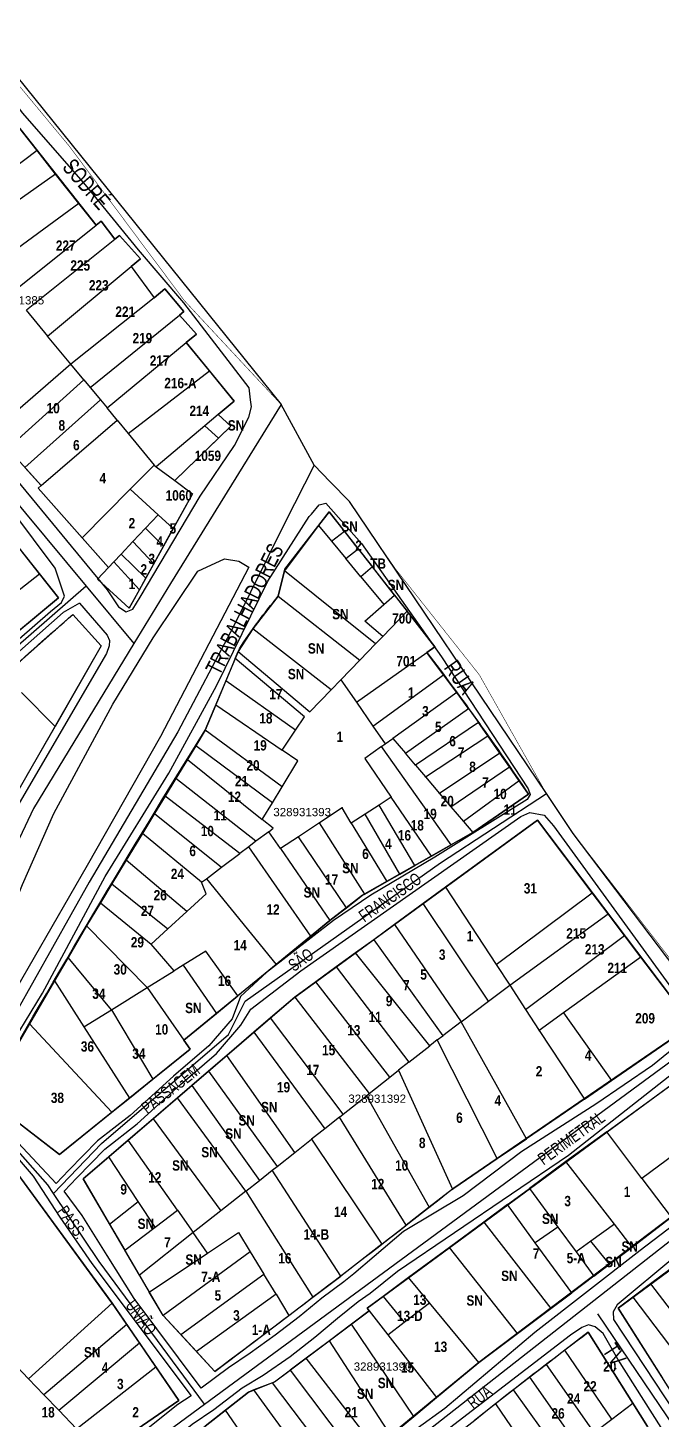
# Model space of a CAD drawing. Extents: x 206155 to 208014, y 4847439 to 4850017.
# Drawn here: x 207451.5 to 207605.1, y 4849155.4 to 4849492.7 of the extents above; entities that cross this region are included whole.
import ezdxf
from ezdxf.enums import TextEntityAlignment as Align

# ---------------------------------------------------------------- set-up
doc = ezdxf.new("R2010")
doc.units = 0
doc.header["$LTSCALE"] = 1.5
doc.header["$MEASUREMENT"] = 0
for name, color, linetype in [('CD-MALHA-LOTES', 40, 'CONTINUOUS'), ('CD_TXT_QUADRA', 7, 'CONTINUOUS'), ('LM-LIM-SETOR-FISCAL', 7, 'CONTINUOUS'), ('RU-QUADRAS', 6, 'CONTINUOUS'), ('SV-EIXO-ROD-ESTR', 7, 'CONTINUOUS'), ('SV-EIXO-RUA-N-PAV', 6, 'CONTINUOUS'), ('SV-EST-M-N-PAV', 20, 'CONTINUOUS'), ('SV-RUA-NAO-PAV-S-GUIA-C-GUIA', 7, 'CONTINUOUS'), ('SV-TXT-EST-M-N-PAV', 20, 'CONTINUOUS'), ('SV-TXT-RUA-N-PAV-S-GUIA-C-GUIA', 7, 'CONTINUOUS'), ('Th_NmrPort', 7, 'CONTINUOUS')]:
    doc.layers.add(name, color=color, linetype=linetype)
doc.styles.add('ARIAL', font='ARIAL.TTF')
doc.styles.get("Standard").update_dxf_attribs({"font": 'swisscbo.ttf'})
doc.linetypes.add('Limite', pattern='A,20,-3,[130,ltypeshp.shx,S=6.35,R=0,X=0,Y=0],-3,20', length=46)

msp = doc.modelspace()

# ---------------------------------------------------------------- linework, layer by layer
at = {"layer": 'CD-MALHA-LOTES', "linetype": 'Continuous'}
for p, q in [((207453.73, 4849462.99), (207449.52, 4849468.31)), ((207453.73, 4849462.99), (207431.28, 4849446.09)), ((207458.23, 4849457.3), (207453.73, 4849462.99)), ((207458.23, 4849457.3), (207414.94, 4849426.73)), ((207463.86, 4849450.19), (207458.23, 4849457.3)), ((207463.86, 4849450.19), (207442.55, 4849434.54)), ((207468.06, 4849444.89), (207463.86, 4849450.19)), ((207447.75, 4849428.62), (207468.06, 4849444.89)), ((207469.26, 4849445.85), (207468.06, 4849444.89)), ((207472.61, 4849441.52), (207469.26, 4849445.85)), ((207451.2, 4849424.36), (207472.61, 4849441.52)), ((207473.72, 4849442.41), (207472.61, 4849441.52)), ((207478.79, 4849436.73), (207473.72, 4849442.41)), ((207456.28, 4849417.98), (207476.59, 4849434.87)), ((207476.59, 4849434.87), (207478.79, 4849436.73)), ((207476.59, 4849434.87), (207482.14, 4849427.29)), ((207482.14, 4849427.29), (207461.93, 4849411.16)), ((207484.68, 4849429.43), (207482.14, 4849427.29)), ((207489.34, 4849423.95), (207484.68, 4849429.43)), ((207451.07, 4849424.26), (207456.28, 4849417.98)), ((207488.31, 4849423.11), (207489.34, 4849423.95)), ((207466.6, 4849405.53), (207488.31, 4849423.11)), ((207492.39, 4849418.48), (207488.31, 4849423.11)), ((207461.93, 4849411.16), (207456.28, 4849417.98)), ((207489.9, 4849416.43), (207492.39, 4849418.48)), ((207470.7, 4849400.59), (207489.9, 4849416.43)), ((207495.53, 4849409.57), (207489.9, 4849416.43)), ((207461.93, 4849411.16), (207442.99, 4849394.8)), ((207465.04, 4849407.42), (207461.93, 4849411.16)), ((207446.63, 4849390.77), (207465.04, 4849407.42)), ((207465.04, 4849407.42), (207466.6, 4849405.53)), ((207475.82, 4849394.42), (207495.53, 4849409.57)), ((207501.52, 4849402.26), (207495.53, 4849409.57)), ((207466.6, 4849405.53), (207469.08, 4849402.55)), ((207450.79, 4849386.17), (207469.08, 4849402.55)), ((207469.08, 4849402.55), (207470.7, 4849400.59)), ((207473.18, 4849397.6), (207470.7, 4849400.59)), ((207497.68, 4849399.02), (207501.52, 4849402.26)), ((207454.77, 4849381.76), (207473.18, 4849397.6)), ((207473.18, 4849397.6), (207475.82, 4849394.42)), ((207497.68, 4849399.02), (207494.38, 4849396.24)), ((207500.71, 4849396.17), (207497.68, 4849399.02)), ((207475.82, 4849394.42), (207482.14, 4849386.74)), ((207494.38, 4849396.24), (207482.61, 4849386.31)), ((207487.11, 4849382.98), (207497.7, 4849393.25)), ((207497.7, 4849393.25), (207494.38, 4849396.24)), ((207497.7, 4849393.25), (207500.71, 4849396.17)), ((207476.32, 4849380.85), (207482.14, 4849386.74)), ((207482.14, 4849386.74), (207482.61, 4849386.31)), ((207482.61, 4849386.31), (207487.11, 4849382.98)), ((207450.79, 4849386.17), (207454.77, 4849381.76)), ((207487.11, 4849382.98), (207491.45, 4849379.77)), ((207454.02, 4849381.11), (207454.77, 4849381.76)), ((207464.66, 4849369.08), (207454.02, 4849381.11)), ((207476.32, 4849380.85), (207464.66, 4849369.08)), ((207483.07, 4849374.7), (207476.32, 4849380.85)), ((207491.45, 4849379.77), (207486.77, 4849371.33)), ((207483.07, 4849374.7), (207480, 4849371.44)), ((207486.77, 4849371.33), (207483.07, 4849374.7)), ((207524.58, 4849375.43), (207522.01, 4849372.11)), ((207528.3, 4849370.67), (207524.58, 4849375.43)), ((207480, 4849371.44), (207476.95, 4849368.18)), ((207480, 4849371.44), (207484.4, 4849367.05)), ((207484.4, 4849367.05), (207486.77, 4849371.33)), ((207522.01, 4849372.11), (207513.69, 4849361.1)), ((207522.01, 4849372.11), (207525.13, 4849368.31)), ((207525.13, 4849368.31), (207528.3, 4849370.67)), ((207531.61, 4849366.43), (207528.3, 4849370.67)), ((207454.33, 4849360.33), (207449.55, 4849366.39)), ((207464.66, 4849369.08), (207471.03, 4849361.87)), ((207476.95, 4849368.18), (207474.12, 4849365.17)), ((207476.95, 4849368.18), (207482.02, 4849362.77)), ((207482.02, 4849362.77), (207484.4, 4849367.05)), ((207525.13, 4849368.31), (207528.62, 4849364.05)), ((207528.62, 4849364.05), (207531.61, 4849366.43)), ((207531.61, 4849366.43), (207535.05, 4849362.03)), ((207471.03, 4849361.87), (207472.33, 4849363.26)), ((207474.12, 4849365.17), (207472.33, 4849363.26)), ((207472.33, 4849363.26), (207478.56, 4849356.52)), ((207474.12, 4849365.17), (207480.12, 4849359.34)), ((207480.12, 4849359.34), (207482.02, 4849362.77)), ((207532.22, 4849359.67), (207528.62, 4849364.05)), ((207435.05, 4849345.24), (207454.33, 4849360.33)), ((207458.9, 4849354.56), (207454.33, 4849360.33)), ((207471.03, 4849361.87), (207468.39, 4849359.06)), ((207478.56, 4849356.52), (207480.12, 4849359.34)), ((207513.69, 4849361.1), (207512.19, 4849354.94)), ((207535.81, 4849343.38), (207513.69, 4849361.1)), ((207535.05, 4849362.03), (207532.22, 4849359.67)), ((207532.22, 4849359.67), (207537.78, 4849352.9)), ((207540.39, 4849355.2), (207535.05, 4849362.03)), ((207468.39, 4849359.06), (207476.08, 4849352.05)), ((207476.08, 4849352.05), (207478.56, 4849356.52)), ((207441.16, 4849339.77), (207458.9, 4849354.56)), ((207512.19, 4849354.94), (207506.07, 4849347.01)), ((207512.19, 4849354.94), (207531.98, 4849339.41)), ((207533.2, 4849348.86), (207537.78, 4849352.9)), ((207537.78, 4849352.9), (207540.39, 4849355.2)), ((207540.39, 4849355.2), (207543.45, 4849351.28)), ((207445.85, 4849335.82), (207462.44, 4849350.52)), ((207462.44, 4849350.52), (207469.3, 4849342.87)), ((207543.45, 4849351.28), (207537.54, 4849345.17)), ((207550.2, 4849342.64), (207543.45, 4849351.28)), ((207506.07, 4849347.01), (207502.51, 4849341.54)), ((207525.07, 4849332.26), (207506.07, 4849347.01)), ((207537.54, 4849345.17), (207533.2, 4849348.86)), ((207469.3, 4849342.87), (207458.09, 4849323.33)), ((207531.98, 4849339.41), (207535.81, 4849343.38)), ((207535.81, 4849343.38), (207537.54, 4849345.17)), ((207548.25, 4849341.27), (207550.2, 4849342.64)), ((207501.79, 4849339.83), (207499.52, 4849334.42)), ((207501.79, 4849339.83), (207502.51, 4849341.54)), ((207518.57, 4849325.72), (207501.79, 4849339.83)), ((207502.51, 4849341.54), (207519.87, 4849326.88)), ((207527.38, 4849334.66), (207531.98, 4849339.41)), ((207531.15, 4849329.23), (207548.25, 4849341.27)), ((207552.24, 4849335.91), (207548.25, 4849341.27)), ((207535.18, 4849323.43), (207552.24, 4849335.91)), ((207555.48, 4849331.58), (207552.24, 4849335.91)), ((207499.52, 4849334.42), (207497.07, 4849328.6)), ((207516.42, 4849322.47), (207499.52, 4849334.42)), ((207525.07, 4849332.26), (207527.38, 4849334.66)), ((207527.38, 4849334.66), (207531.15, 4849329.23)), ((207458.09, 4849323.33), (207449.99, 4849331.6)), ((207519.87, 4849326.88), (207525.07, 4849332.26)), ((207531.15, 4849329.23), (207535.18, 4849323.43)), ((207555.48, 4849331.58), (207539.99, 4849320.47)), ((207558.29, 4849327.81), (207555.48, 4849331.58)), ((207497.07, 4849328.6), (207494.49, 4849322.43)), ((207497.07, 4849328.6), (207513.2, 4849317.6)), ((207516.42, 4849322.47), (207518.57, 4849325.72)), ((207543.04, 4849316.87), (207558.36, 4849327.71)), ((207558.36, 4849327.71), (207558.29, 4849327.81)), ((207558.36, 4849327.71), (207560.74, 4849324.3)), ((207451.11, 4849311.16), (207458.09, 4849323.33)), ((207494.49, 4849322.43), (207492.19, 4849318.66)), ((207513.17, 4849308.75), (207494.49, 4849322.43)), ((207513.2, 4849317.6), (207516.42, 4849322.47)), ((207535.18, 4849323.43), (207538.15, 4849319.15)), ((207560.74, 4849324.3), (207545.51, 4849313.96)), ((207563, 4849321.08), (207560.74, 4849324.3)), ((207537.25, 4849318.51), (207538.15, 4849319.15)), ((207538.15, 4849319.15), (207539.99, 4849320.47)), ((207539.99, 4849320.47), (207543.04, 4849316.87)), ((207547.89, 4849311.15), (207563, 4849321.08)), ((207565.95, 4849316.86), (207563, 4849321.08)), ((207492.19, 4849318.66), (207490.18, 4849315.35)), ((207510.81, 4849304.88), (207492.19, 4849318.66)), ((207516.98, 4849315.02), (207513.2, 4849317.6)), ((207537.25, 4849318.51), (207533.2, 4849315.6)), ((207533.2, 4849315.6), (207539.61, 4849306.19)), ((207554.16, 4849294.64), (207537.25, 4849318.51)), ((207545.51, 4849313.96), (207543.04, 4849316.87)), ((207565.95, 4849316.86), (207551.34, 4849307.09)), ((207568.27, 4849313.54), (207565.95, 4849316.86)), ((207490.18, 4849315.35), (207487.41, 4849310.78)), ((207490.18, 4849315.35), (207508.33, 4849300.8)), ((207513.17, 4849308.75), (207516.98, 4849315.02)), ((207545.51, 4849313.96), (207547.89, 4849311.15)), ((207554.08, 4849303.86), (207568.27, 4849313.54)), ((207570.65, 4849310.14), (207568.27, 4849313.54)), ((207487.41, 4849310.78), (207484.8, 4849306.48)), ((207506.81, 4849295.52), (207487.41, 4849310.78)), ((207510.81, 4849304.88), (207513.17, 4849308.75)), ((207547.89, 4849311.15), (207551.34, 4849307.09)), ((207570.65, 4849310.14), (207557.11, 4849300.29)), ((207572.9, 4849306.92), (207570.65, 4849310.14)), ((207484.8, 4849306.48), (207482.21, 4849302.22)), ((207502.86, 4849292.54), (207484.8, 4849306.48)), ((207539.61, 4849306.19), (207536.65, 4849304.28)), ((207549.34, 4849291.9), (207539.61, 4849306.19)), ((207551.34, 4849307.09), (207554.08, 4849303.86)), ((207559.38, 4849297.62), (207572.9, 4849306.92)), ((207482.21, 4849302.22), (207479.3, 4849297.42)), ((207482.21, 4849302.22), (207498.47, 4849289.22)), ((207508.33, 4849300.8), (207510.81, 4849304.88)), ((207527.69, 4849303.59), (207522.18, 4849299.96)), ((207529.91, 4849299.94), (207527.69, 4849303.59)), ((207533.27, 4849302.1), (207529.91, 4849299.94)), ((207536.65, 4849304.28), (207533.27, 4849302.1)), ((207541.69, 4849287.57), (207533.27, 4849302.1)), ((207545.36, 4849289.65), (207536.65, 4849304.28)), ((207554.08, 4849303.86), (207557.11, 4849300.29)), ((207510.98, 4849298.67), (207508.33, 4849300.8)), ((207509.94, 4849297.84), (207510.98, 4849298.67)), ((207522.18, 4849299.96), (207517.14, 4849296.63)), ((207533.17, 4849282.73), (207522.18, 4849299.96)), ((207529.91, 4849299.94), (207538.53, 4849285.77)), ((207575.04, 4849300.62), (207552.75, 4849284.36)), ((207557.11, 4849300.29), (207559.38, 4849297.62)), ((207588.32, 4849283.05), (207575.04, 4849300.62)), ((207479.3, 4849297.42), (207475.36, 4849290.94)), ((207493.62, 4849285.62), (207479.3, 4849297.42)), ((207506.81, 4849295.52), (207505.05, 4849294.19)), ((207509.94, 4849297.84), (207506.81, 4849295.52)), ((207512.76, 4849293.74), (207509.94, 4849297.84)), ((207517.14, 4849296.63), (207512.76, 4849293.74)), ((207528.72, 4849279.4), (207517.14, 4849296.63)), ((207559.38, 4849297.62), (207554.16, 4849294.64)), ((207498.47, 4849289.22), (207502.86, 4849292.54)), ((207505.05, 4849294.19), (207502.86, 4849292.54)), ((207520.11, 4849272.52), (207505.05, 4849294.19)), ((207512.76, 4849293.74), (207524.69, 4849276.3)), ((207545.36, 4849289.65), (207549.34, 4849291.9)), ((207549.34, 4849291.9), (207554.16, 4849294.64)), ((207475.36, 4849290.94), (207471.89, 4849285.22)), ((207490.05, 4849278.46), (207475.36, 4849290.94)), ((207494.78, 4849286.43), (207498.47, 4849289.22)), ((207541.69, 4849287.57), (207545.36, 4849289.65)), ((207471.89, 4849285.22), (207469.08, 4849280.6)), ((207471.89, 4849285.22), (207485.48, 4849274.29)), ((207493.62, 4849285.62), (207494.78, 4849286.43)), ((207494.76, 4849282.76), (207493.62, 4849285.62)), ((207494.78, 4849286.43), (207511.69, 4849265.62)), ((207533.17, 4849282.73), (207538.53, 4849285.77)), ((207538.53, 4849285.77), (207541.69, 4849287.57)), ((207490.05, 4849278.46), (207494.76, 4849282.76)), ((207528.72, 4849279.4), (207532.67, 4849282.45)), ((207532.67, 4849282.45), (207533.17, 4849282.73)), ((207552.75, 4849284.36), (207547.37, 4849280.43)), ((207552.75, 4849284.36), (207565.05, 4849265.61)), ((207565.05, 4849265.61), (207588.32, 4849283.05)), ((207592.19, 4849277.94), (207588.32, 4849283.05)), ((207469.08, 4849280.6), (207465.69, 4849275.01)), ((207469.08, 4849280.6), (207481.44, 4849270.6)), ((207485.48, 4849274.29), (207490.05, 4849278.46)), ((207524.81, 4849276.38), (207528.72, 4849279.4)), ((207547.37, 4849280.43), (207540.37, 4849275.33)), ((207563.19, 4849256.73), (207547.37, 4849280.43)), ((207465.69, 4849275.01), (207461.26, 4849267.38)), ((207480.41, 4849260.04), (207465.69, 4849275.01)), ((207520.11, 4849272.52), (207524.69, 4849276.3)), ((207524.69, 4849276.3), (207524.81, 4849276.38)), ((207540.37, 4849275.33), (207535.35, 4849271.66)), ((207540.37, 4849275.33), (207556.56, 4849251.72)), ((207568.34, 4849260.6), (207592.19, 4849277.94)), ((207596.15, 4849272.7), (207592.19, 4849277.94)), ((207481.44, 4849270.6), (207485.48, 4849274.29)), ((207511.69, 4849265.62), (207520.11, 4849272.52)), ((207535.35, 4849271.66), (207530.97, 4849268.47)), ((207535.35, 4849271.66), (207552.12, 4849248.36)), ((207572.18, 4849254.74), (207596.15, 4849272.7)), ((207600.13, 4849267.44), (207596.15, 4849272.7)), ((207486.99, 4849264.14), (207481.44, 4849270.6)), ((207494.62, 4849268.88), (207489.13, 4849265.47)), ((207502.42, 4849258.03), (207494.62, 4849268.88)), ((207530.97, 4849268.47), (207526.28, 4849265.04)), ((207548.94, 4849245.96), (207530.97, 4849268.47)), ((207461.26, 4849267.38), (207457.96, 4849261.7)), ((207471.76, 4849254.69), (207461.26, 4849267.38)), ((207489.13, 4849265.47), (207486.99, 4849264.14)), ((207489.13, 4849265.47), (207497.24, 4849253.78)), ((207511.69, 4849265.62), (207502.42, 4849258.03)), ((207526.28, 4849265.04), (207521.32, 4849261.42)), ((207526.28, 4849265.04), (207543.91, 4849241.99)), ((207565.05, 4849265.61), (207568.34, 4849260.6)), ((207600.13, 4849267.44), (207581.35, 4849253.9)), ((207612.57, 4849250.99), (207600.13, 4849267.44)), ((207457.96, 4849261.7), (207451.87, 4849251.22)), ((207457.96, 4849261.7), (207465.09, 4849250.54)), ((207480.41, 4849260.04), (207486.99, 4849264.14)), ((207471.76, 4849254.69), (207480.41, 4849260.04)), ((207480.41, 4849260.04), (207489.34, 4849247.32)), ((207521.32, 4849261.42), (207516.23, 4849257.71)), ((207539.26, 4849238.3), (207521.32, 4849261.42)), ((207563.19, 4849256.73), (207568.34, 4849260.6)), ((207568.34, 4849260.6), (207572.18, 4849254.74)), ((207497.24, 4849253.78), (207502.42, 4849258.03)), ((207516.23, 4849257.71), (207510.36, 4849252.71)), ((207516.23, 4849257.71), (207534.25, 4849234.35)), ((207556.56, 4849251.72), (207563.19, 4849256.73)), ((207572.18, 4849254.74), (207575.5, 4849249.68)), ((207465.09, 4849250.54), (207471.76, 4849254.69)), ((207471.76, 4849254.69), (207481.82, 4849237.82)), ((207489.34, 4849247.32), (207497.24, 4849253.78)), ((207510.36, 4849252.71), (207506.33, 4849249.25)), ((207527.99, 4849229.38), (207510.36, 4849252.71)), ((207556.56, 4849251.72), (207552.12, 4849248.36)), ((207572.38, 4849223.41), (207556.56, 4849251.72)), ((207581.35, 4849253.9), (207575.5, 4849249.68)), ((207581.35, 4849253.9), (207592.99, 4849237.49)), ((207451.87, 4849251.22), (207441.43, 4849233.24)), ((207471.9, 4849229.81), (207451.87, 4849251.22)), ((207465.09, 4849250.54), (207476.15, 4849233.25)), ((207506.33, 4849249.25), (207499.76, 4849243.6)), ((207506.33, 4849249.25), (207523.48, 4849225.82)), ((207550.78, 4849247.35), (207552.12, 4849248.36)), ((207575.5, 4849249.68), (207586.45, 4849232.98)), ((207592.99, 4849237.49), (207612.57, 4849250.99)), ((207481.82, 4849237.82), (207490.87, 4849245.14)), ((207490.87, 4849245.14), (207489.34, 4849247.32)), ((207543.91, 4849241.99), (207548.94, 4849245.96)), ((207550.78, 4849247.35), (207548.94, 4849245.96)), ((207565.3, 4849218.58), (207550.78, 4849247.35)), ((207499.76, 4849243.6), (207495.33, 4849239.8)), ((207516.23, 4849220.08), (207499.76, 4849243.6)), ((207543.91, 4849241.99), (207541.4, 4849240)), ((207591.84, 4849225.09), (207618.15, 4849244.29)), ((207495.33, 4849239.8), (207491.23, 4849236.28)), ((207495.33, 4849239.8), (207511.96, 4849216.7)), ((207534.25, 4849234.35), (207539.26, 4849238.3)), ((207539.26, 4849238.3), (207541.4, 4849240)), ((207541.4, 4849240), (207554.43, 4849211.15)), ((207476.15, 4849233.25), (207481.82, 4849237.82)), ((207491.23, 4849236.28), (207487.81, 4849233.35)), ((207491.23, 4849236.28), (207507.66, 4849213.3)), ((207586.45, 4849232.98), (207592.99, 4849237.49)), ((207441.43, 4849233.24), (207459.19, 4849219.54)), ((207471.9, 4849229.81), (207476.15, 4849233.25)), ((207487.81, 4849233.35), (207481.87, 4849228.24)), ((207504.38, 4849210.7), (207487.81, 4849233.35)), ((207527.99, 4849229.38), (207533.57, 4849233.81)), ((207533.57, 4849233.81), (207534.25, 4849234.35)), ((207533.57, 4849233.81), (207548.8, 4849206.77)), ((207586.45, 4849232.98), (207572.38, 4849223.41)), ((207626.83, 4849233.32), (207600.37, 4849213.79)), ((207459.19, 4849219.54), (207471.9, 4849229.81)), ((207481.87, 4849228.24), (207475.86, 4849223.09)), ((207481.87, 4849228.24), (207498.27, 4849205.88)), ((207527.06, 4849228.65), (207523.48, 4849225.82)), ((207527.06, 4849228.65), (207527.99, 4849229.38)), ((207543.2, 4849202.41), (207527.06, 4849228.65)), ((207471.63, 4849183.94), (207441.75, 4849224.78)), ((207523.48, 4849225.82), (207520.27, 4849223.28)), ((207591.84, 4849225.09), (207581.96, 4849217.88)), ((207600.37, 4849213.79), (207591.84, 4849225.09)), ((207475.86, 4849223.09), (207471.13, 4849219.02)), ((207487.81, 4849206.06), (207475.86, 4849223.09)), ((207516.23, 4849220.08), (207520.27, 4849223.28)), ((207520.27, 4849223.28), (207537.36, 4849197.87)), ((207565.3, 4849218.58), (207572.38, 4849223.41)), ((207471.13, 4849219.02), (207464.92, 4849213.69)), ((207478.28, 4849208.16), (207471.13, 4849219.02)), ((207511.96, 4849216.7), (207516.23, 4849220.08)), ((207554.82, 4849211.45), (207565.3, 4849218.58)), ((207581.96, 4849217.88), (207573.11, 4849211.35)), ((207593.7, 4849202.66), (207581.96, 4849217.88)), ((207507.66, 4849213.3), (207510.75, 4849215.74)), ((207510.75, 4849215.74), (207511.96, 4849216.7)), ((207527.35, 4849190.09), (207510.75, 4849215.74)), ((207464.92, 4849213.69), (207471.32, 4849202.71)), ((207504.38, 4849210.7), (207507.66, 4849213.3)), ((207554.43, 4849211.15), (207548.8, 4849206.77)), ((207554.43, 4849211.15), (207554.82, 4849211.45)), ((207567.83, 4849207.45), (207573.11, 4849211.35)), ((207573.11, 4849211.35), (207580.01, 4849201.94)), ((207600.37, 4849213.79), (207607.49, 4849204.36)), ((207471.32, 4849202.71), (207478.28, 4849208.16)), ((207482.38, 4849201.94), (207478.28, 4849208.16)), ((207504.38, 4849210.7), (207498.27, 4849205.88)), ((207504.38, 4849210.7), (207520.59, 4849184.97)), ((207482.38, 4849201.94), (207487.81, 4849206.06)), ((207487.81, 4849206.06), (207491.62, 4849200.63)), ((207498.27, 4849205.88), (207491.62, 4849200.63)), ((207548.8, 4849206.77), (207543.2, 4849202.41)), ((207567.83, 4849207.45), (207562.06, 4849203.19)), ((207574.54, 4849198.15), (207567.83, 4849207.45)), ((207597.98, 4849197.12), (207607.49, 4849204.36)), ((207471.32, 4849202.71), (207475.01, 4849196.36)), ((207475.01, 4849196.36), (207482.38, 4849201.94)), ((207537.36, 4849197.87), (207543.2, 4849202.41)), ((207562.06, 4849203.19), (207553.74, 4849197.05)), ((207562.06, 4849203.19), (207578.33, 4849182.24)), ((207580.01, 4849201.94), (207574.54, 4849198.15)), ((207580.01, 4849201.94), (207584.42, 4849195.94)), ((207593.7, 4849202.66), (207587.99, 4849198.53)), ((207597.98, 4849197.12), (207593.7, 4849202.66)), ((207491.62, 4849200.63), (207478.54, 4849190.31)), ((207495.09, 4849195.68), (207491.62, 4849200.63)), ((207495.09, 4849195.68), (207502.56, 4849200.66)), ((207502.56, 4849200.66), (207505.39, 4849196.01)), ((207537.36, 4849197.87), (207527.35, 4849190.09)), ((207583.37, 4849186.03), (207574.54, 4849198.15)), ((207587.99, 4849198.53), (207584.42, 4849195.94)), ((207592.54, 4849192.99), (207587.99, 4849198.53)), ((207478.54, 4849190.31), (207475.01, 4849196.36)), ((207480.91, 4849186.24), (207495.09, 4849195.68)), ((207505.39, 4849196.01), (207484.34, 4849180.55)), ((207505.39, 4849196.01), (207508.7, 4849190.58)), ((207553.74, 4849197.05), (207543.83, 4849189.74)), ((207570.19, 4849176.14), (207553.74, 4849197.05)), ((207584.42, 4849195.94), (207588.72, 4849190.09)), ((207592.54, 4849192.99), (207597.98, 4849197.12)), ((207588.72, 4849190.09), (207592.54, 4849192.99)), ((207607.15, 4849191.69), (207602.47, 4849188.19)), ((207478.54, 4849190.31), (207480.91, 4849186.24)), ((207488.58, 4849175.96), (207508.7, 4849190.58)), ((207511.68, 4849185.68), (207508.7, 4849190.58)), ((207520.59, 4849184.97), (207527.35, 4849190.09)), ((207543.83, 4849189.74), (207537.66, 4849185.19)), ((207548.87, 4849183.63), (207543.83, 4849189.74)), ((207588.72, 4849190.09), (207583.37, 4849186.03)), ((207602.47, 4849188.19), (207598.21, 4849185)), ((207602.47, 4849188.19), (207614.74, 4849172.08)), ((207471.93, 4849183.5), (207471.63, 4849183.94)), ((207484.34, 4849180.55), (207480.91, 4849186.24)), ((207511.68, 4849185.68), (207492.43, 4849171.78)), ((207511.68, 4849185.68), (207514.79, 4849180.58)), ((207514.79, 4849180.58), (207520.59, 4849184.97)), ((207537.66, 4849185.19), (207533.76, 4849182.31)), ((207537.66, 4849185.19), (207542.76, 4849178.95)), ((207578.33, 4849182.24), (207582.77, 4849185.57)), ((207582.77, 4849185.57), (207583.37, 4849186.03)), ((207598.21, 4849185), (207594.64, 4849182.32)), ((207598.21, 4849185), (207610.35, 4849168.94)), ((207471.93, 4849183.5), (207451.69, 4849165.19)), ((207475.48, 4849178.33), (207471.93, 4849183.5)), ((207484.34, 4849180.55), (207488.58, 4849175.96)), ((207496.85, 4849167), (207514.79, 4849180.58)), ((207534.26, 4849181.67), (207529.95, 4849178.43)), ((207533.76, 4849182.31), (207534.26, 4849181.67)), ((207534.26, 4849181.67), (207538.76, 4849175.89)), ((207542.76, 4849178.95), (207548.87, 4849183.63)), ((207560.84, 4849169.12), (207548.87, 4849183.63)), ((207570.19, 4849176.14), (207578.33, 4849182.24)), ((207594.64, 4849182.32), (207605.37, 4849165.38)), ((207475.48, 4849178.33), (207455.39, 4849161.34)), ((207478.54, 4849173.88), (207475.48, 4849178.33)), ((207529.95, 4849178.43), (207524.63, 4849174.44)), ((207545.05, 4849156.02), (207529.95, 4849178.43)), ((207538.76, 4849175.89), (207542.76, 4849178.95)), ((207458.99, 4849157.59), (207478.54, 4849173.88)), ((207482.51, 4849168.1), (207478.54, 4849173.88)), ((207488.58, 4849175.96), (207492.43, 4849171.78)), ((207524.63, 4849174.44), (207518.96, 4849170.18)), ((207539.49, 4849151.45), (207524.63, 4849174.44)), ((207538.76, 4849175.89), (207550.59, 4849160.69)), ((207560.84, 4849169.12), (207570.19, 4849176.14)), ((207587.38, 4849176.47), (207581.72, 4849172.13)), ((207598.19, 4849159.26), (207587.38, 4849176.47)), ((207444.64, 4849172.53), (207451.69, 4849165.19)), ((207492.43, 4849171.78), (207496.85, 4849167)), ((207581.72, 4849172.13), (207577.24, 4849168.68)), ((207593.11, 4849155.43), (207581.72, 4849172.13)), ((207463.3, 4849153.09), (207482.51, 4849168.1)), ((207488.1, 4849159.97), (207482.51, 4849168.1)), ((207511.29, 4849164.42), (207515.13, 4849167.3)), ((207518.96, 4849170.18), (207515.13, 4849167.3)), ((207515.13, 4849167.3), (207531.73, 4849145.24)), ((207535.83, 4849148.44), (207518.96, 4849170.18)), ((207550.59, 4849160.69), (207560.84, 4849169.12)), ((207577.24, 4849168.68), (207573.21, 4849165.58)), ((207588.79, 4849152.18), (207577.24, 4849168.68)), ((207451.69, 4849165.19), (207455.39, 4849161.34)), ((207510.82, 4849164.24), (207506.28, 4849162.49)), ((207510.82, 4849164.24), (207511.29, 4849164.42)), ((207527.08, 4849142.7), (207510.82, 4849164.24)), ((207573.21, 4849165.58), (207569.27, 4849162.55)), ((207584.73, 4849149.12), (207573.21, 4849165.58)), ((207455.39, 4849161.34), (207458.99, 4849157.59)), ((207504.98, 4849161.99), (207499.41, 4849157.62)), ((207506.28, 4849162.49), (207504.98, 4849161.99)), ((207522.49, 4849140.31), (207506.28, 4849162.49)), ((207545.05, 4849156.02), (207550.59, 4849160.69)), ((207569.27, 4849162.55), (207564.86, 4849159.15)), ((207580.95, 4849146.27), (207569.27, 4849162.55)), ((207458.99, 4849157.59), (207463.3, 4849153.09)), ((207469.19, 4849146.96), (207488.1, 4849159.97)), ((207499.41, 4849157.62), (207494.47, 4849153.75)), ((207514.76, 4849135.39), (207499.41, 4849157.62)), ((207564.86, 4849159.15), (207559.79, 4849155.05)), ((207564.86, 4849159.15), (207576.13, 4849142.63)), ((207593.11, 4849155.43), (207598.19, 4849159.26)), ((207601.72, 4849153.65), (207598.19, 4849159.26)), ((207539.49, 4849151.45), (207545.05, 4849156.02)), ((207588.79, 4849152.18), (207593.11, 4849155.43))]:
    msp.add_line(p, q, dxfattribs=at)
for p in [(207461.93, 4849411.16), (207469.08, 4849402.55), (207482.61, 4849386.31), (207512.19, 4849354.94), (207512.19, 4849354.94), (207512.19, 4849354.94), (207494.49, 4849322.43), (207547.89, 4849311.15), (207551.34, 4849307.09), (207527.69, 4849303.59), (207522.18, 4849299.96), (207465.69, 4849275.01), (207480.41, 4849260.05), (207480.41, 4849260.04), (207552.12, 4849248.36), (207575.5, 4849249.68), (207550.78, 4849247.35), (207487.81, 4849233.35), (207586.45, 4849232.98), (207504.38, 4849210.7), (207587.99, 4849198.53), (207529.95, 4849178.43), (207560.84, 4849169.12), (207545.05, 4849156.02)]:
    msp.add_point(p, dxfattribs=at)
at = {"layer": 'LM-LIM-SETOR-FISCAL', "linetype": 'Limite', "ltscale": 0.1, "const_width": 0.13, "flags": 128}
msp.add_lwpolyline([(207693.53, 4847579.56), (207661.03, 4847549.31), (207612.7, 4847504.12), (207608.58, 4847500.27), (207585.3, 4847478.55), (207576.34, 4847469.74), (207571.87, 4847465.34), (207556.36, 4847486.66), (207540.14, 4847507.78), (207531.85, 4847519.47), (207511.91, 4847545.61), (207506.17, 4847553.18), (207498.88, 4847562.81), (207463.75, 4847610.71), (207457.67, 4847619.01), (207440.44, 4847642.51), (207431.06, 4847656.73), (207427.79, 4847661.69), (207410.24, 4847685.38), (207400.06, 4847698.96), (207390.62, 4847713.26), (207368.81, 4847743.14), (207367.63, 4847745.51), (207365.1, 4847750.55), (207350.49, 4847771.92), (207340.01, 4847785.42), (207333.8, 4847793.43), (207328.91, 4847799.72), (207315.6, 4847819.35), (207310.76, 4847826.26), (207285.87, 4847860.83), (207260.72, 4847896.98), (207248.23, 4847915.4), (207242.67, 4847921.29), (207202.51, 4847892.47), (207193.03, 4847885.67), (207186.34, 4847883.83), (207169.47, 4847906.92), (207159.13, 4847921.36), (207145.03, 4847940.16), (207134.22, 4847955.66), (207130.37, 4847960.22), (207126.09, 4847965.9), (207111.59, 4847986.15), (207100.06, 4848001.48), (207090.77, 4848014.03), (207087.01, 4848019.05), (207075.04, 4848034.33), (207069.37, 4848045.04), (207069.26, 4848049.8), (207069.11, 4848053.33), (207066.5, 4848058.01), (207060.87, 4848065.4), (207031.95, 4848105.77), (207020.41, 4848120.82), (207005.92, 4848142.54), (206995.35, 4848155.22), (206982.67, 4848172.12), (206959.42, 4848202.77), (206955.58, 4848209.27), (206948.97, 4848217), (206956.28, 4848221.98), (206974.04, 4848236.91), (207015.88, 4848269.11), (207005.71, 4848281.99), (206987.16, 4848307.84), (206966.87, 4848336.83), (206960.49, 4848346.74), (207051.18, 4848413.73), (207093.59, 4848446.09), (207106.7, 4848455.88), (207140.72, 4848483.45), (207169.66, 4848504.88), (207261.26, 4848571.24), (207250.42, 4848586.92), (207233.64, 4848611.27), (207214.13, 4848640.25), (207199.66, 4848661.86), (207162.16, 4848719.72), (207148.67, 4848740.27), (207138.58, 4848756.16), (207114.21, 4848785.08), (207108.98, 4848791.97), (207099.68, 4848804.07), (207089.04, 4848833.89), (207075.28, 4848852.41), (207054.15, 4848879.42), (207034.07, 4848905.39), (207008.79, 4848936.89), (207002.49, 4848944.75), (206978.67, 4848976.02), (206968.98, 4848989.87), (206958.44, 4849004.76), (206966.26, 4849011.39), (206981.71, 4849023.09), (207002.58, 4849038.25), (207026.18, 4849059.14), (207039.09, 4849069.24), (207048.4, 4849077.1), (207033.93, 4849094.44), (207025.31, 4849104.91), (207019.34, 4849111.98), (206955.53, 4849187.19), (206739.99, 4849438.83), (206628.48, 4849357.79), (206159.3, 4849769.3), (206177.89, 4849842.97), (206311.32, 4849828.25), (206318.97, 4849888.04), (206376.86, 4849879.93), (206422.43, 4850015.06), (206474.48, 4850006.62), (206492.19, 4850011.1), (206819.81, 4849985.62), (206867.89, 4849970.66), (206761.86, 4849758.64), (206955.52, 4849737.17), (206981.38, 4849733.58), (207038.29, 4849725.23), (207070.29, 4849722.03), (207093.76, 4849719.89), (207136.42, 4849713.49), (207187.69, 4849706.67), (207206.03, 4849702.71), (207217.82, 4849703), (207238.05, 4849700.95), (207257.69, 4849697.98), (207277.63, 4849691.43), (207298.76, 4849680.12), (207307.69, 4849672.68), (207325.58, 4849647.34), (207339.6, 4849627.48), (207365.17, 4849591.27), (207375.36, 4849576.96), (207394.56, 4849549.23), (207402.02, 4849538.56), (207409.91, 4849527.9), (207417.58, 4849518.68), (207445.75, 4849483.09), (207461.51, 4849464.09), (207489.49, 4849426.56), (207512.94, 4849401.39), (207520.93, 4849386.71), (207524.83, 4849382.69), (207529.48, 4849377.88), (207540.69, 4849361.49), (207560.95, 4849335.89), (207577.23, 4849307.07), (207583.74, 4849297.42), (207628.15, 4849239.89), (207643.22, 4849219.05), (207658.02, 4849201.49), (207693.22, 4849158.83), (207705.61, 4849141.39), (207712.86, 4849133.84), (207725.65, 4849112.01), (207736.66, 4849084.67), (207739.33, 4849078.11), (207747.93, 4849059.71), (207757.22, 4849040.43), (207775.14, 4849006.28), (207791.99, 4848977.54), (207792.78, 4848975.77), (207795.96, 4848968.62), (207802.2, 4848960.18), (207825.03, 4848930.31), (207842.53, 4848910.15), (207856.41, 4848891.07), (207858.75, 4848886.94), (207866.81, 4848872.74), (207869.94, 4848867.11), (207871.77, 4848863.82), (207879.69, 4848853.91), (207882.92, 4848845.94), (207889.76, 4848830.42), (207897.96, 4848811.56), (207901.5, 4848803.37), (207910.93, 4848782.03), (207925.43, 4848746.58), (207927.76, 4848740.69), (207935.19, 4848724.84), (207938.98, 4848722.35), (207951.29, 4848714.3), (207953.61, 4848706.94), (207955.87, 4848700.21), (207959.42, 4848694.96), (207980.21, 4848656.63), (207983.23, 4848650.23), (207987.97, 4848639.65), (207991.98, 4848624.34), (207992.34, 4848618.14), (207992.71, 4848609.76), (207992.35, 4848598.91), (207989.51, 4848588.21), (207986.21, 4848576.49), (207981.13, 4848552.93), (207979.22, 4848544.32), (207974.12, 4848527.55), (207970.47, 4848512.96), (207968.53, 4848505.21), (207962.87, 4848484.57), (207961.77, 4848475.9), (207962.44, 4848471.73), (207962.76, 4848468.22), (207963.58, 4848460.32), (207965.62, 4848437.71), (207970.3, 4848417.74), (207973.97, 4848405.11), (207979.52, 4848388.8), (207983.37, 4848372.15), (207985.88, 4848361.34), (207994.8, 4848328.69), (207998.94, 4848313.63), (208000.94, 4848308.61), (208001.28, 4848301.24), (208004.29, 4848290.86), (208006.08, 4848286.4), (208007.64, 4848282.49), (208010.65, 4848271.5), (208010.53, 4848262.57), (208009.71, 4848251.17), (208006.89, 4848242.28), (208002.27, 4848228.55), (207997.36, 4848212.8), (207991.07, 4848194.77), (207987.4, 4848183.31), (207984.51, 4848174.56), (207981.76, 4848167.44), (207976.41, 4848152.41), (207973.09, 4848141.61), (207967.4, 4848130.11), (207964.22, 4848121.42), (207961.45, 4848112.84), (207955.63, 4848098.17), (207952.19, 4848088.84), (207947.6, 4848075.6), (207943.28, 4848060.34), (207938.8, 4848047.89), (207935.95, 4848038.31), (207931.75, 4848023.44), (207924.02, 4847983.95), (207922.67, 4847973.36), (207921, 4847963.57), (207920.32, 4847960.19), (207917.77, 4847945.28), (207916.42, 4847941.01), (207910.26, 4847922.04), (207901.41, 4847892.98), (207897.62, 4847878.65), (207892.25, 4847865.58), (207878.3, 4847837.34), (207872.42, 4847829.43), (207870.47, 4847825.73), (207866.98, 4847818.64), (207853.99, 4847795.84), (207843.32, 4847778.24), (207832.06, 4847762.95), (207814.75, 4847736.4), (207805.8, 4847721.97), (207788.79, 4847698.98), (207782.07, 4847685.13), (207771.56, 4847663.44), (207770.16, 4847648.29), (207754.59, 4847638.36), (207743.55, 4847627.73)], close=True, dxfattribs=at)
at = {"layer": 'RU-QUADRAS', "color": 6, "linetype": 'Continuous'}
msp.add_lwpolyline([(207437.65, 4849483.29), (207468.06, 4849444.89), (207469.26, 4849445.85), (207472.61, 4849441.52), (207473.72, 4849442.41), (207478.79, 4849436.73), (207476.59, 4849434.87), (207482.14, 4849427.29), (207484.68, 4849429.43), (207489.34, 4849423.95), (207488.31, 4849423.11), (207492.39, 4849418.48), (207489.9, 4849416.43), (207501.52, 4849402.26), (207497.68, 4849399.02), (207500.71, 4849396.17), (207487.11, 4849382.98), (207491.45, 4849379.77), (207476.08, 4849352.05), (207468.39, 4849359.06), (207471.03, 4849361.87), (207454.02, 4849381.11), (207454.77, 4849381.76), (207421.27, 4849418.84)], dxfattribs=at)
for points in [[(207336.14, 4849407.65), (207382.57, 4849443.15), (207389.83, 4849435.89), (207409.14, 4849413.3), (207410.06, 4849414.17), (207414.25, 4849409.99), (207411.9, 4849407.61), (207419.1, 4849399.77), (207417.25, 4849398.14), (207422.72, 4849390.52), (207426.14, 4849393.41), (207443.4, 4849370.75), (207444.99, 4849372.15), (207458.9, 4849354.56), (207424.54, 4849325.92), (207409.96, 4849336.47), (207397.12, 4849348.49), (207396.55, 4849347.86, 0.009819), (207363.72, 4849382.89), (207362.29, 4849381.52), (207353.41, 4849389.23), (207355.16, 4849390.67), (207346.66, 4849399.3), (207345.7, 4849398.6)], [(207441.43, 4849233.24, -0.009716), (207494.48, 4849322.44), (207502.78, 4849342.18, -0.029629), (207512.22, 4849354.98), (207513.79, 4849361.5), (207524.58, 4849375.43), (207550.2, 4849342.64), (207548.25, 4849341.27, -0.015288), (207572.9, 4849306.92), (207559.38, 4849297.62), (207532.67, 4849282.45), (207524.69, 4849276.3), (207489.34, 4849247.32), (207490.87, 4849245.14), (207459.19, 4849219.54)], [(207428.98, 4849320.04, -0.012893), (207462.44, 4849350.52), (207469.3, 4849342.87), (207447.47, 4849304.83), (207433.22, 4849313.54)], [(207464.92, 4849213.69), (207515.93, 4849257.49), (207575.04, 4849300.62), (207612.57, 4849250.99), (207554.82, 4849211.45, -0.006678), (207496.85, 4849167), (207484.34, 4849180.55)], [(207594.64, 4849182.32), (207639.36, 4849215.32), (207708.51, 4849129.15), (207718.58, 4849112), (207730.09, 4849091.48), (207700.59, 4849074.41), (207675.15, 4849062.24, 0.00764), (207612.24, 4849155.28), (207611.06, 4849154.42), (207608.42, 4849158), (207609.54, 4849158.8)], [(207545.12, 4849143.09, -0.01443), (207587.38, 4849176.47), (207601.72, 4849153.65), (207603.79, 4849147.24), (207642.16, 4849094.04), (207643.43, 4849089.88), (207665.65, 4849058.15), (207639.88, 4849040.41), (207638.93, 4849041.82), (207620.75, 4849031.19), (207566.57, 4849112)]]:
    msp.add_lwpolyline(points, format="xyb", close=True, dxfattribs=at)
for points in [[(207426.68, 4849098.43), (207453.16, 4849121.33), (207504.98, 4849161.99), (207511.29, 4849164.42), (207534.26, 4849181.67), (207533.76, 4849182.31), (207618.15, 4849244.29), (207631.98, 4849226.82), (207631.98, 4849222.96), (207560.84, 4849169.12), (207531.73, 4849145.24), (207522.49, 4849140.31), (207520.55, 4849139.84), (207484.35, 4849112), (207471.83, 4849103.08), (207455.22, 4849089.27), (207454.23, 4849090.42), (207439.59, 4849081.3)], [(207383.79, 4849130.09), (207388.53, 4849134.45), (207401.28, 4849154.06), (207406.58, 4849163.62), (207418.55, 4849181.88), (207417.14, 4849183.32), (207426.08, 4849191.86), (207421.01, 4849197.15), (207438.36, 4849225.85), (207441.75, 4849224.78), (207471.93, 4849183.5), (207488.1, 4849159.97), (207469.19, 4849146.96), (207465.94, 4849150.21), (207412.71, 4849108.58), (207412.21, 4849109.1), (207408.46, 4849106.09)]]:
    msp.add_lwpolyline(points, close=True, dxfattribs=at)
at = {"layer": 'SV-EIXO-ROD-ESTR'}
for p, q in [((207512.94, 4849401.39), (207486.07, 4849357.98)), ((207520.93, 4849386.71), (207513.77, 4849372.74)), ((207513.77, 4849372.74), (207501.38, 4849347.59)), ((207486.07, 4849357.98), (207477.22, 4849343.44)), ((207501.38, 4849347.59), (207487.89, 4849322.07)), ((207477.22, 4849343.44), (207452.89, 4849303.47)), ((207487.89, 4849322.07), (207466.38, 4849285.61)), ((207452.89, 4849303.47), (207449.46, 4849296.3)), ((207466.38, 4849285.61), (207442.68, 4849243.5))]:
    msp.add_line(p, q, dxfattribs=at)
msp.add_lwpolyline([(207520.93, 4849386.71), (207512.94, 4849401.39)], dxfattribs=at)
at = {"layer": 'SV-EIXO-RUA-N-PAV'}
for points in [[(207217.82, 4849703), (207238.05, 4849700.95), (207257.69, 4849697.98), (207277.63, 4849691.43), (207298.76, 4849680.12), (207307.69, 4849672.68), (207325.58, 4849647.34), (207339.6, 4849627.48), (207365.17, 4849591.27), (207399.77, 4849542.27), (207409.91, 4849527.9), (207417.58, 4849518.68), (207442.07, 4849489.27), (207512.94, 4849401.39)], [(207386.45, 4849452.59), (207465.61, 4849357.4), (207477.22, 4849343.44)], [(207725.65, 4849112.02), (207712.86, 4849133.84), (207688.85, 4849162.53), (207627.72, 4849239.25), (207619, 4849250.79), (207583.74, 4849297.42), (207577.23, 4849307.07), (207529.48, 4849377.88), (207524.83, 4849382.69), (207520.93, 4849386.71)], [(207465.61, 4849357.4), (207426.84, 4849323.62), (207419.58, 4849319.22), (207407.79, 4849312.06), (207372.46, 4849283.15), (207370.44, 4849280.92), (207366.67, 4849276.73), (207338.52, 4849253.71), (207332.49, 4849249.6), (207325.03, 4849244.5), (207292.05, 4849219.88), (207288.73, 4849217.44), (207251.69, 4849190.19), (207233, 4849176.45), (207229.74, 4849174.06), (207211.57, 4849159.65), (207184.24, 4849137.98), (207180.17, 4849132.84), (207172.13, 4849126.06), (207154.96, 4849112.04)], [(207457.72, 4849210.15), (207469.33, 4849222.26), (207500.13, 4849248.7), (207504.16, 4849256.76), (207551.55, 4849290.29), (207577.23, 4849307.07)], [(207430.44, 4849112.03), (207494.34, 4849159.05), (207619, 4849250.79)], [(207494.34, 4849159.05), (207468.82, 4849193.64), (207457.72, 4849210.15), (207456.34, 4849212.2), (207447.3, 4849222.49), (207439.03, 4849229.82), (207434.97, 4849231.66)], [(207491.26, 4849112.03), (207514.51, 4849126.04), (207539.08, 4849145.29), (207638.32, 4849223.04)], [(207636.33, 4849112.02), (207589.67, 4849180.93)]]:
    msp.add_lwpolyline(points, dxfattribs=at)
at = {"layer": 'SV-EST-M-N-PAV', "flags": 128}
for points in [[(207475.36, 4849351.15), (207476.95, 4849351.81), (207478.76, 4849354.74), (207493.26, 4849379.19), (207501.63, 4849391.48), (207505.12, 4849398.36), (207505.75, 4849400.82)], [(207437.65, 4849232.27), (207441.72, 4849240.81), (207443.97, 4849240.6), (207455.03, 4849258.69), (207470.21, 4849286.94), (207485.68, 4849312.05), (207497.22, 4849333.24), (207509.71, 4849358.61), (207519.69, 4849374.25), (207520.24, 4849374.85), (207522.12, 4849377.09), (207523.77, 4849377.49)], [(207471.21, 4849342.94), (207470.6, 4849341.06), (207447.72, 4849301.89)]]:
    msp.add_lwpolyline(points, dxfattribs=at)
msp.add_lwpolyline([(207505.07, 4849361.99), (207483.7, 4849320.89), (207465.91, 4849289.62), (207448.75, 4849259.91), (207434.19, 4849233.48), (207431.88, 4849234.07), (207430.87, 4849235.89), (207440.64, 4849261.42), (207450.22, 4849285.02), (207457.84, 4849302.27), (207472.12, 4849328.73), (207481.85, 4849344.81), (207492.7, 4849361.03), (207499.2, 4849363.98), (207502.63, 4849363.47)], close=True, dxfattribs=at)
at = {"layer": 'SV-RUA-NAO-PAV-S-GUIA-C-GUIA', "flags": 128}
for points in [[(207505.17, 4849405.48), (207489.29, 4849426.09), (207478.34, 4849438.88), (207465.52, 4849454.66), (207450.29, 4849472.05), (207440.76, 4849484.47), (207439.43, 4849485.56), (207437.81, 4849484.66), (207417.89, 4849472.19), (207397.58, 4849456.38), (207394.53, 4849453.74), (207393.04, 4849451.54), (207393.13, 4849449.71), (207394.77, 4849447.42), (207437.68, 4849396.51), (207470.7, 4849356.45), (207473.45, 4849352.37), (207475.36, 4849351.15)], [(207505.75, 4849400.82), (207505.49, 4849402.51), (207505.17, 4849405.48)], [(207523.77, 4849377.49), (207532.43, 4849367.74), (207551.8, 4849340.25), (207572.82, 4849308.23), (207573.3, 4849306.85), (207572.59, 4849305.65), (207550.15, 4849291.65), (207534.66, 4849282.48), (207525.62, 4849276.34), (207509.35, 4849263.67), (207503.08, 4849257.9), (207501.03, 4849252.5), (207495.35, 4849245.95), (207486.78, 4849238.56), (207476.27, 4849229.07), (207468.38, 4849222.88), (207461.43, 4849215.76), (207458.35, 4849212.51)], [(207442.34, 4849338.58), (207456.98, 4849351.21), (207459.64, 4849353.45), (207460.36, 4849354.93), (207458.14, 4849361.71), (207447.58, 4849375.8)], [(207464.02, 4849353.22), (207460.09, 4849350.95), (207446.66, 4849339.1), (207435.35, 4849328.42), (207430.43, 4849323.71), (207427.39, 4849320.26), (207431.16, 4849313.24), (207447.72, 4849301.89)], [(207464.02, 4849353.22), (207470.72, 4849345.46), (207471.28, 4849344.21), (207471.21, 4849342.94)], [(207460.27, 4849210.69), (207463.34, 4849213.93), (207470.15, 4849220.91), (207477.98, 4849227.04), (207488.54, 4849236.57), (207497.22, 4849244.06), (207503.18, 4849250.93), (207505.55, 4849254.81), (207517.67, 4849264.14), (207571.06, 4849301.52), (207573.18, 4849302.51), (207576.71, 4849301.81), (207578.93, 4849299.24), (207610.75, 4849255.44)], [(207437.85, 4849112.03), (207442.44, 4849115.72), (207446.79, 4849118.84), (207452.47, 4849123.55), (207456.69, 4849126.88), (207461.1, 4849130.22), (207465.76, 4849133.5), (207470.57, 4849137.72), (207478.41, 4849143.6), (207485.18, 4849149.29), (207491.36, 4849154.19), (207496.6, 4849157.77), (207503.47, 4849162.97), (207508.57, 4849166.11), (207515.14, 4849170.62), (207521.12, 4849175.33), (207526.61, 4849179.93), (207531.61, 4849183.95), (207534.46, 4849185.92), (207541.13, 4849191.31), (207582.57, 4849219.43), (207616.18, 4849245.85)], [(207611.12, 4849247.77), (207602.96, 4849241.19), (207589.17, 4849231.8), (207571.24, 4849220.33), (207557.01, 4849209.59), (207542.54, 4849200.87), (207535.5, 4849194.87), (207530.51, 4849190.61), (207528.09, 4849188.69), (207522.77, 4849184.73), (207517.3, 4849180.2), (207511.49, 4849175.78), (207505.37, 4849171.42), (207500.13, 4849167.84), (207493.49, 4849162.93)], [(207458.35, 4849212.51), (207449.13, 4849222.38), (207437.65, 4849232.27)], [(207435.59, 4849229.26), (207438.14, 4849228.75), (207441.61, 4849226.4), (207447.01, 4849221.15), (207452.83, 4849214.33), (207459.29, 4849204.35), (207466.99, 4849193.19), (207491.1, 4849161.09)], [(207630.92, 4849219.89), (207599.94, 4849196.33), (207574.46, 4849176.39), (207552.6, 4849158), (207532.47, 4849143.41), (207510.01, 4849124.65), (207488.17, 4849112.03)], [(207722.33, 4849112.02), (207717.7, 4849120.8), (207711.04, 4849130.68), (207704.87, 4849137.67), (207683.64, 4849163.38), (207655.26, 4849200.42), (207640.02, 4849219.03), (207638.64, 4849219.2), (207636.35, 4849218.02), (207594.37, 4849183.16), (207593.43, 4849181.43), (207593.47, 4849179.61), (207613.38, 4849149.4), (207628.27, 4849126.86), (207639.63, 4849112.02)], [(207493.49, 4849162.93), (207477.26, 4849184.65), (207470.72, 4849195.11), (207464.69, 4849204.8), (207460.27, 4849210.69)], [(207632.38, 4849112.03), (207620, 4849129.77), (207607.12, 4849150.07), (207594.55, 4849169.92), (207590.99, 4849176.15), (207589.08, 4849177.79), (207587.47, 4849178.26), (207585.78, 4849177.65), (207583.06, 4849175.81), (207549.5, 4849150.02), (207542.85, 4849143.65)], [(207491.1, 4849161.09), (207487.86, 4849158.95), (207481.45, 4849153.86), (207474.74, 4849148.22), (207467.05, 4849142.81), (207461.91, 4849139.33), (207457.67, 4849136.72), (207452.91, 4849133.34), (207448.41, 4849130.6), (207443.79, 4849127.79), (207440.41, 4849125.36), (207438.22, 4849123.9), (207433.02, 4849119.97), (207422.12, 4849112.03)]]:
    msp.add_lwpolyline(points, dxfattribs=at)

# ---------------------------------------------------------------- texts
at = {"layer": 'CD_TXT_QUADRA', "color": 7, "linetype": 'Continuous', "style": 'ARIAL'}
for s, p in [('328931385', (207448.47, 4849426.68)), ('328931393', (207518.01, 4849302.6)), ('328931392', (207536.2, 4849233.11)), ('328931390', (207537.5, 4849168.16))]:
    msp.add_text(s, height=2, dxfattribs=at).set_placement(p, align=Align.MIDDLE)
at = {"layer": 'SV-TXT-EST-M-N-PAV', "style": 'ARIAL', "width": 0.7}
msp.add_text('TRABALHADORES', height=4, rotation=63, dxfattribs=at).set_placement((207497.97, 4849335.51))
at = {"layer": 'SV-TXT-RUA-N-PAV-S-GUIA-C-GUIA', "style": 'ARIAL', "width": 0.7}
for s, height, rotation, p in [('SODRÉ', 4, 311, (207459.66, 4849458.8)), ('RUA', 4, 305, (207552.22, 4849337.57)), ('SÃO                  FRANCISCO', 3, 35, (207516.02, 4849263.8)), ('PASSAGEM', 3, 38, (207480.53, 4849229.22)), ('PERIMETRAL', 3, 36, (207576.55, 4849216.86)), ('PASS.                        UNIÃO', 3, 306, (207458.45, 4849205.77)), ('TV.', 4, 303, (207590.64, 4849172.06)), ('RUA', 3, 38, (207559.5, 4849157.72))]:
    msp.add_text(s, height=height, rotation=rotation, dxfattribs=at).set_placement(p)
at = {"layer": 'Th_NmrPort', "color": 1}
for s, p in [('227', (207458.3, 4849439.94)), ('225', (207461.82, 4849435.13)), ('223', (207466.31, 4849430.32)), ('221', (207472.73, 4849423.92)), ('219', (207476.89, 4849417.51)), ('217', (207481.06, 4849412.06)), ('216-A', (207484.59, 4849406.62)), ('10', (207456.05, 4849400.53)), ('214', (207490.68, 4849399.89)), ('8', (207458.94, 4849396.36)), ('SN', (207499.98, 4849396.36)), ('6', (207462.46, 4849391.56)), ('1059', (207491.96, 4849388.99)), ('4', (207468.88, 4849383.55)), ('1060', (207484.91, 4849379.38)), ('2', (207475.93, 4849372.65)), ('SN', (207527.52, 4849371.84)), ('4', (207482.67, 4849368.17)), ('5', (207485.87, 4849371.37)), ('2', (207530.9, 4849367.19)), ('2', (207478.82, 4849361.44)), ('3', (207480.74, 4849364)), ('TB', (207534.5, 4849362.85)), ('1', (207475.93, 4849357.92)), ('SN', (207538.74, 4849357.67)), ('SN', (207525.28, 4849350.59)), ('700', (207539.82, 4849349.55)), ('SN', (207519.4, 4849342.28)), ('701', (207540.86, 4849339.17)), ('SN', (207514.55, 4849336.06)), ('17', (207510.05, 4849331.22)), ('1', (207543.64, 4849331.57)), ('18', (207507.63, 4849325.34)), ('3', (207547.1, 4849327.07)), ('5', (207550.22, 4849323.26)), ('19', (207506.24, 4849318.77)), ('1', (207526.33, 4849320.84)), ('6', (207553.68, 4849319.8)), ('7', (207555.75, 4849317.04)), ('20', (207504.51, 4849313.92)), ('8', (207558.52, 4849313.58)), ('21', (207501.74, 4849310.12)), ('7', (207561.64, 4849309.77)), ('12', (207500.01, 4849306.31)), ('20', (207551.6, 4849305.27)), ('10', (207564.41, 4849307)), ('11', (207496.55, 4849301.82)), ('19', (207547.45, 4849302.16)), ('11', (207566.83, 4849303.2)), ('10', (207493.43, 4849298.01)), ('18', (207544.33, 4849299.39)), ('4', (207538.1, 4849294.9)), ('16', (207541.21, 4849296.97)), ('6', (207490.66, 4849293.17)), ('6', (207532.56, 4849292.47)), ('24', (207486.16, 4849287.63)), ('SN', (207527.71, 4849289.02)), ('17', (207523.56, 4849286.25)), ('31', (207571.75, 4849284.11)), ('26', (207482.01, 4849282.44)), ('SN', (207518.36, 4849283.13)), ('27', (207478.89, 4849278.64)), ('12', (207509.36, 4849278.98)), ('29', (207476.47, 4849271.03)), ('1', (207557.91, 4849272.54)), ('215', (207582.04, 4849273.18)), ('14', (207501.4, 4849270.33)), ('3', (207551.16, 4849268.04)), ('213', (207586.55, 4849269.32)), ('30', (207472.31, 4849264.45)), ('211', (207592.02, 4849264.82)), ('16', (207497.59, 4849261.69)), ('7', (207542.47, 4849260.64)), ('5', (207546.65, 4849263.22)), ('34', (207467.12, 4849258.57)), ('SN', (207489.63, 4849255.11)), ('9', (207538.29, 4849256.79)), ('11', (207534.1, 4849252.93)), ('209', (207598.77, 4849252.61)), ('10', (207482.36, 4849249.92)), ('13', (207528.95, 4849249.71)), ('36', (207464.35, 4849245.77)), ('34', (207476.82, 4849244.04)), ('15', (207522.84, 4849244.89)), ('4', (207586.55, 4849243.6)), ('17', (207518.98, 4849240.07)), ('2', (207574.64, 4849239.75)), ('38', (207457.08, 4849233.32)), ('19', (207511.9, 4849235.89)), ('SN', (207508.04, 4849231.07)), ('4', (207564.67, 4849232.67)), ('SN', (207502.57, 4849227.85)), ('6', (207555.34, 4849228.49)), ('SN', (207499.35, 4849224.64)), ('SN', (207493.56, 4849220.14)), ('8', (207546.33, 4849222.39)), ('SN', (207486.48, 4849216.92)), ('10', (207540.54, 4849216.92)), ('12', (207480.69, 4849214.03)), ('9', (207473.94, 4849211.13)), ('12', (207534.75, 4849212.42)), ('1', (207595.98, 4849210.53)), ('3', (207581.58, 4849208.29)), ('14', (207525.74, 4849205.67)), ('SN', (207576.16, 4849203.99)), ('SN', (207478.12, 4849202.78)), ('14-B', (207518.34, 4849200.2)), ('7', (207484.55, 4849198.28)), ('SN', (207595.42, 4849197.26)), ('SN', (207489.7, 4849194.1)), ('16', (207512.22, 4849194.42)), ('7', (207573.92, 4849195.58)), ('5-A', (207582.14, 4849194.46)), ('SN', (207591.49, 4849193.52)), ('7-A', (207493.56, 4849189.92)), ('SN', (207566.25, 4849190.16)), ('5', (207496.78, 4849185.42)), ('13', (207544.94, 4849184.37)), ('SN', (207557.84, 4849184.18)), ('3', (207501.28, 4849180.59)), ('13-D', (207541.01, 4849180.45)), ('1-A', (207505.79, 4849177.06)), ('13', (207549.99, 4849172.97)), ('SN', (207465.12, 4849171.64)), ('4', (207469.41, 4849167.93)), ('15', (207541.95, 4849167.93)), ('20', (207590.99, 4849168.14)), ('3', (207473.13, 4849163.93)), ('SN', (207536.34, 4849164.19)), ('22', (207586.22, 4849163.37)), ('SN', (207531.29, 4849161.58)), ('24', (207582.24, 4849160.39)), ('18', (207454.83, 4849157.08)), ('2', (207476.84, 4849157.08)), ('21', (207528.3, 4849157.09)), ('26', (207578.46, 4849156.81))]:
    msp.add_text(s, height=2.5, dxfattribs=at).set_placement(p, align=Align.MIDDLE_LEFT)

doc.saveas('drawing.dxf')
